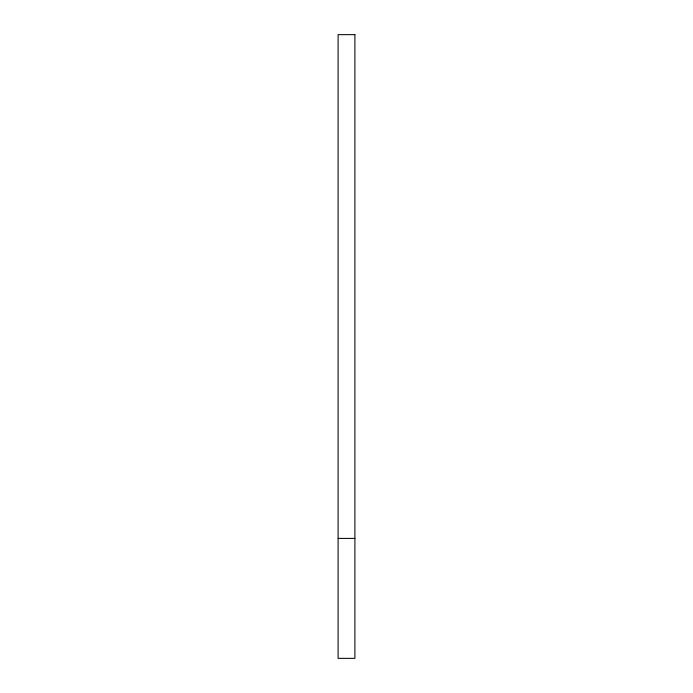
<?xml version="1.0" encoding="UTF-8"?>
<svg xmlns="http://www.w3.org/2000/svg" width="693" height="693" viewBox="0 0 693 693"><rect width="100%" height="100%" fill="white"/><g stroke="black" fill="none" stroke-linecap="round" stroke-linejoin="round"><path stroke-width="1.04" d="M338.106 538.409L354.894 538.409M354.894 34.65L338.106 34.65L338.106 658.35L354.894 658.35L354.894 34.65"/></g></svg>
